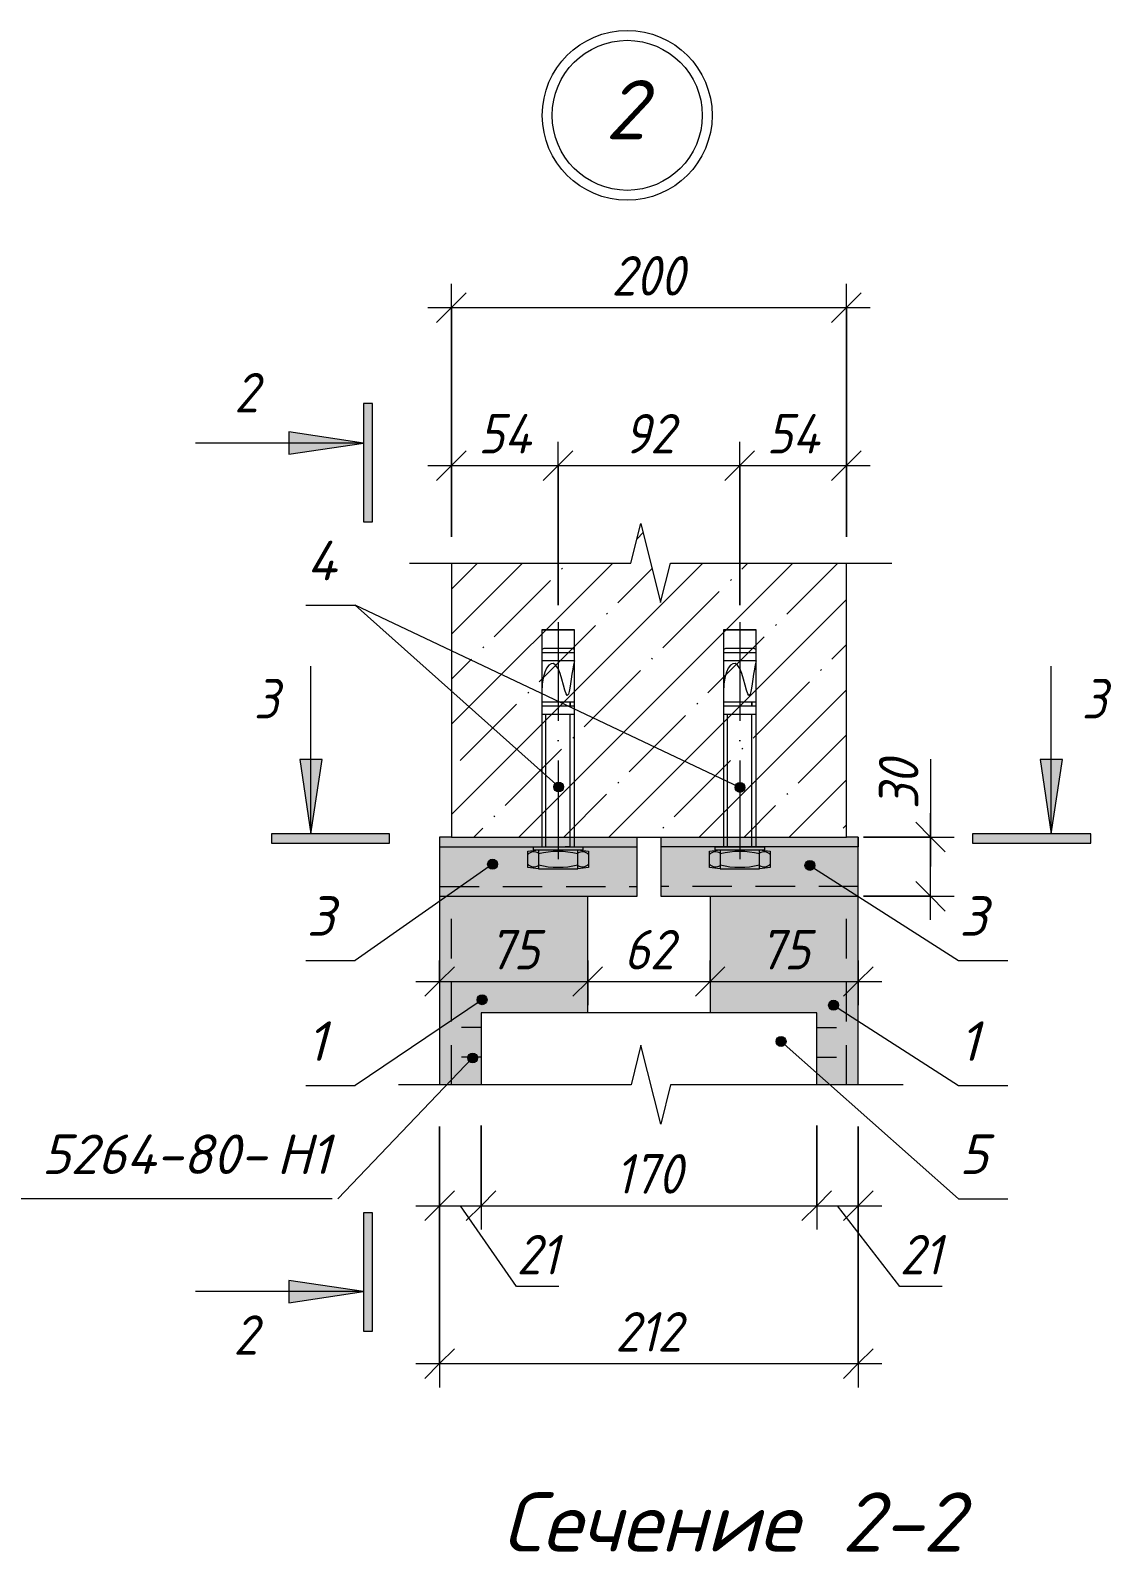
# Model space of a CAD drawing. Header units: millimetres. Extents: x -508 to 38670, y -99 to 8560.
# Drawn here: x 16569 to 17116, y 3979 to 4749 of the extents above; entities that cross this region are included whole.
import ezdxf

# ---------------------------------------------------------------- set-up
doc = ezdxf.new("R2010")
doc.units = ezdxf.units.MM
for name, pattern in [('200_ШТРИХ_ш1п0_6_', [32, 20, -12]), ('50_200_ШТРИХ_1Т_ш5_п1_п1_', [70, 50, -10, 0, -10]), ('IMPORT-Невидимая', [39.122222, 28.222222, -10.9])]:
    doc.linetypes.add(name, pattern=pattern)
for name, color, linetype, lineweight in [('A-ANNO-DIMS', 7, 'Continuous', 9), ('A-ANNO-DIMS-10', 7, 'Continuous', 9), ('A-ANNO-NOTE', 7, 'Continuous', 9), ('A-DETL', 7, 'Continuous', 9), ('A-DETL-1', 7, 'Continuous', 5), ('A-DETL-2', 7, '200_ШТРИХ_ш1п0_6_', 5), ('A-DETL-3', 7, 'Continuous', 20), ('A-DETL-4', 7, '50_200_ШТРИХ_1Т_ш5_п1_п1_', 5), ('A-DETL-5', 7, 'IMPORT-Невидимая', 5), ('A-DETL-GENF', 7, 'Continuous', 9), ('A-DETL-GENF-1', 7, 'Continuous', 5), ('G-ANNO-TEXT', 7, 'Continuous', 9)]:
    doc.layers.add(name, color=color, linetype=linetype, lineweight=lineweight)
doc.layers.add('A-DETL-GENF-2', color=7, linetype='Continuous', lineweight=9, true_color=0xffffff)
doc.styles.add('ISOCPEUR_B_I', font='', dxfattribs={"height": 30})
doc.styles.add('ISOCPEUR_I_2', font='isocpeui.ttf', dxfattribs={"width": 0.9, "height": 20})
doc.styles.add('ISOCPEUR_I_4', font='isocpeui.ttf', dxfattribs={"height": 20})
doc.styles.get('ISOCPEUR_B_I').set_extended_font_data('ISOCPEUR', italic=True, bold=True)
doc.dimstyles.new('ISO-2_0_0_9К_СРЕДНИЙ_1', dxfattribs={"dimscale": 304.8, "dimtxt": 19.919624, "dimasz": 0.049213, "dimexe": 0.03937, "dimexo": 0, "dimgap": 0, "dimtad": 1, "dimdec": 0, "dimzin": 0, "dimdsep": 46, "dimtxsty": 'ISOCPEUR_I_2', "dimblk1": 'OBLIQUE', "dimblk2": 'OBLIQUE', "dimsah": 1, "dimcen": 0.09, "dimdle": 0.03937, "dimazin": 0, "dimtfac": 1, "dimtdec": 4, "dimtix": 1, "dimtmove": 0, "dimatfit": 3, "dimfxl": 1, "dimtvp": 1, "dimtolj": 1, "dimtzin": 0, "dimarcsym": 2})
doc.dimstyles.new('ISO-2_0_0_9К_СРЕДНИЙ_2', dxfattribs={"dimscale": 304.8, "dimtxt": 19.919624, "dimasz": 0.049213, "dimexe": 0.03937, "dimexo": 0, "dimgap": 0, "dimtad": 1, "dimdec": 0, "dimzin": 0, "dimdsep": 46, "dimtxsty": 'ISOCPEUR_I_2', "dimblk1": 'OBLIQUE', "dimblk2": 'OBLIQUE', "dimsah": 1, "dimcen": 0.09, "dimdle": 0.03937, "dimazin": 0, "dimtfac": 1, "dimtdec": 4, "dimtix": 1, "dimtmove": 1, "dimatfit": 3, "dimfxl": 1, "dimtvp": 1, "dimtolj": 1, "dimtzin": 0, "dimarcsym": 2})

# ---------------------------------------------------------------- blocks, each defined once
blk = doc.blocks.new('DET_Линия разрыва - Линия разрыва-25057212-АР1_Фахверк из 2-х уголков Ф-11_1_ Ф-18_1_ Ф-19_1_ Ф-20_1_Узлы 2 эт_')
at = {"layer": 'A-DETL-GENF'}
for p, q in [((-5, 20), (-10, 0)), ((5, -20), (-5, 20)), ((-10, 0), (-127.72, 0)), ((10, 0), (5, -20)), ((127.72, 0), (10, 0))]:
    blk.add_line(p, q, dxfattribs=at)
blk = doc.blocks.new('DET_Линия разрыва - Линия разрыва-25057213-АР1_Фахверк из 2-х уголков Ф-11_1_ Ф-18_1_ Ф-19_1_ Ф-20_1_Узлы 2 эт_')
at = {"layer": 'A-DETL-GENF'}
for p, q in [((-5, 20), (-10, 0)), ((5, -20), (-5, 20)), ((-10, 0), (-122.1, 0)), ((10, 0), (5, -20)), ((122.1, 0), (10, 0))]:
    blk.add_line(p, q, dxfattribs=at)
blk = doc.blocks.new('DIMBLOCK248-АР1_Фахверк из 2-х уголков Ф-11_1_ Ф-18_1_ Ф-19_1_ Ф-20_1_Узлы 2 эт_')
at = {"layer": 'A-ANNO-DIMS-10'}
for p, q in [((16781.84, 4492.9), (16781.84, 4541.02)), ((16835.84, 4458.33), (16835.84, 4541.02)), ((16769.84, 4529.02), (16835.84, 4529.02)), ((16781.84, 4529.02), (16781.84, 4492.9)), ((16835.84, 4529.02), (16835.84, 4458.33))]:
    blk.add_line(p, q, dxfattribs=at)
at = {"layer": 'A-ANNO-DIMS-10', "lineweight": 20}
for p, q in [((16781.84, 4529.02), (16789.34, 4536.52)), ((16835.84, 4529.02), (16843.34, 4536.52)), ((16781.84, 4529.02), (16774.34, 4521.52)), ((16835.84, 4529.02), (16828.34, 4521.52))]:
    blk.add_line(p, q, dxfattribs=at)
at = {"layer": 'A-ANNO-DIMS-10', "color": 0, "insert": (16795.43, 4555.15), "char_height": 20, "width": 32.1779, "attachment_point": 1, "line_spacing_factor": 1.149209, "style": 'ISOCPEUR_I_2'}
blk.add_mtext('54', dxfattribs=at)
blk = doc.blocks.new('_Oblique')
at = {"color": 0, "linetype": 'ByBlock', "lineweight": -2}
blk.add_line((-0.5, -0.5), (0.5, 0.5), dxfattribs=at)
blk = doc.blocks.new('DIMBLOCK249-АР1_Фахверк из 2-х уголков Ф-11_1_ Ф-18_1_ Ф-19_1_ Ф-20_1_Узлы 2 эт_')
at = {"layer": 'A-ANNO-DIMS-10'}
for p, q in [((16835.84, 4458.33), (16835.84, 4541.02)), ((16927.84, 4458.33), (16927.84, 4541.02)), ((16835.84, 4529.02), (16927.84, 4529.02)), ((16835.84, 4529.02), (16835.84, 4458.33)), ((16927.84, 4529.02), (16927.84, 4458.33))]:
    blk.add_line(p, q, dxfattribs=at)
at = {"layer": 'A-ANNO-DIMS-10', "lineweight": 20}
for p, q in [((16835.84, 4529.02), (16843.34, 4536.52)), ((16927.84, 4529.02), (16935.34, 4536.52)), ((16835.84, 4529.02), (16828.34, 4521.52)), ((16927.84, 4529.02), (16920.34, 4521.52))]:
    blk.add_line(p, q, dxfattribs=at)
at = {"layer": 'A-ANNO-DIMS-10', "color": 0, "insert": (16869.19, 4555.15), "char_height": 20, "width": 30.3391, "attachment_point": 1, "line_spacing_factor": 1.149209, "style": 'ISOCPEUR_I_2'}
blk.add_mtext('92', dxfattribs=at)
blk = doc.blocks.new('DIMBLOCK250-АР1_Фахверк из 2-х уголков Ф-11_1_ Ф-18_1_ Ф-19_1_ Ф-20_1_Узлы 2 эт_')
at = {"layer": 'A-ANNO-DIMS-10'}
for p, q in [((16927.84, 4458.33), (16927.84, 4541.02)), ((16981.84, 4492.9), (16981.84, 4541.02)), ((16927.84, 4529.02), (16993.84, 4529.02)), ((16927.84, 4529.02), (16927.84, 4458.33)), ((16981.84, 4529.02), (16981.84, 4492.9))]:
    blk.add_line(p, q, dxfattribs=at)
at = {"layer": 'A-ANNO-DIMS-10', "lineweight": 20}
for p, q in [((16927.84, 4529.02), (16935.34, 4536.52)), ((16981.84, 4529.02), (16989.34, 4536.52)), ((16927.84, 4529.02), (16920.34, 4521.52)), ((16981.84, 4529.02), (16974.34, 4521.52))]:
    blk.add_line(p, q, dxfattribs=at)
at = {"layer": 'A-ANNO-DIMS-10', "color": 0, "insert": (16941.43, 4555.15), "char_height": 20, "width": 32.1779, "attachment_point": 1, "line_spacing_factor": 1.149209, "style": 'ISOCPEUR_I_2'}
blk.add_mtext('54', dxfattribs=at)
blk = doc.blocks.new('DIMBLOCK251-АР1_Фахверк из 2-х уголков Ф-11_1_ Ф-18_1_ Ф-19_1_ Ф-20_1_Узлы 2 эт_')
at = {"layer": 'A-ANNO-DIMS-10'}
for p, q in [((16850.84, 4278.34), (16850.84, 4255.73)), ((16850.84, 4267.73), (16850.84, 4278.34)), ((16912.84, 4278.34), (16912.84, 4255.73)), ((16912.84, 4267.73), (16912.84, 4278.34)), ((16838.84, 4267.73), (16924.84, 4267.73))]:
    blk.add_line(p, q, dxfattribs=at)
at = {"layer": 'A-ANNO-DIMS-10', "lineweight": 20}
for p, q in [((16850.84, 4267.73), (16858.34, 4275.23)), ((16912.84, 4267.73), (16920.34, 4275.23)), ((16850.84, 4267.73), (16843.34, 4260.23)), ((16912.84, 4267.73), (16905.34, 4260.23))]:
    blk.add_line(p, q, dxfattribs=at)
at = {"layer": 'A-ANNO-DIMS-10', "color": 0, "insert": (16869.19, 4293.86), "char_height": 20, "width": 30.3391, "attachment_point": 1, "line_spacing_factor": 1.149209, "style": 'ISOCPEUR_I_2'}
blk.add_mtext('62', dxfattribs=at)
blk = doc.blocks.new('DIMBLOCK252-АР1_Фахверк из 2-х уголков Ф-11_1_ Ф-18_1_ Ф-19_1_ Ф-20_1_Узлы 2 эт_')
at = {"layer": 'A-ANNO-DIMS-10'}
for p, q in [((16775.84, 4278.34), (16775.84, 4255.73)), ((16775.84, 4267.73), (16775.84, 4278.34)), ((16850.84, 4278.34), (16850.84, 4255.73)), ((16850.84, 4267.73), (16850.84, 4278.34)), ((16763.84, 4267.73), (16862.84, 4267.73))]:
    blk.add_line(p, q, dxfattribs=at)
at = {"layer": 'A-ANNO-DIMS-10', "lineweight": 20}
for p, q in [((16775.84, 4267.73), (16783.34, 4275.23)), ((16850.84, 4267.73), (16858.34, 4275.23)), ((16775.84, 4267.73), (16768.34, 4260.23)), ((16850.84, 4267.73), (16843.34, 4260.23))]:
    blk.add_line(p, q, dxfattribs=at)
at = {"layer": 'A-ANNO-DIMS-10', "color": 0, "insert": (16800.69, 4293.86), "char_height": 20, "width": 30.3391, "attachment_point": 1, "line_spacing_factor": 1.149209, "style": 'ISOCPEUR_I_2'}
blk.add_mtext('75', dxfattribs=at)
blk = doc.blocks.new('DIMBLOCK253-АР1_Фахверк из 2-х уголков Ф-11_1_ Ф-18_1_ Ф-19_1_ Ф-20_1_Узлы 2 эт_')
at = {"layer": 'A-ANNO-DIMS-10'}
for p, q in [((16912.84, 4278.34), (16912.84, 4255.73)), ((16912.84, 4267.73), (16912.84, 4278.34)), ((16987.84, 4278.34), (16987.84, 4255.73)), ((16987.84, 4267.73), (16987.84, 4278.34)), ((16900.84, 4267.73), (16999.84, 4267.73))]:
    blk.add_line(p, q, dxfattribs=at)
at = {"layer": 'A-ANNO-DIMS-10', "lineweight": 20}
for p, q in [((16912.84, 4267.73), (16920.34, 4275.23)), ((16987.84, 4267.73), (16995.34, 4275.23)), ((16912.84, 4267.73), (16905.34, 4260.23)), ((16987.84, 4267.73), (16980.34, 4260.23))]:
    blk.add_line(p, q, dxfattribs=at)
at = {"layer": 'A-ANNO-DIMS-10', "color": 0, "insert": (16937.69, 4293.86), "char_height": 20, "width": 30.3391, "attachment_point": 1, "line_spacing_factor": 1.149209, "style": 'ISOCPEUR_I_2'}
blk.add_mtext('75', dxfattribs=at)
blk = doc.blocks.new('DIMBLOCK254-АР1_Фахверк из 2-х уголков Ф-11_1_ Ф-18_1_ Ф-19_1_ Ф-20_1_Узлы 2 эт_')
at = {"layer": 'A-ANNO-DIMS-10'}
for p, q in [((16775.84, 4194.31), (16775.84, 4062.19)), ((16775.84, 4074.19), (16775.84, 4194.31)), ((16987.84, 4194.31), (16987.84, 4062.19)), ((16987.84, 4074.19), (16987.84, 4194.31)), ((16763.84, 4074.19), (16999.84, 4074.19))]:
    blk.add_line(p, q, dxfattribs=at)
at = {"layer": 'A-ANNO-DIMS-10', "lineweight": 20}
for p, q in [((16775.84, 4074.19), (16783.34, 4081.69)), ((16987.84, 4074.19), (16995.34, 4081.69)), ((16775.84, 4074.19), (16768.34, 4066.69)), ((16987.84, 4074.19), (16980.34, 4066.69))]:
    blk.add_line(p, q, dxfattribs=at)
at = {"layer": 'A-ANNO-DIMS-10', "color": 0, "insert": (16864.79, 4100.32), "char_height": 20, "width": 40.9118, "attachment_point": 1, "line_spacing_factor": 1.149209, "style": 'ISOCPEUR_I_2'}
blk.add_mtext('212', dxfattribs=at)
blk = doc.blocks.new('DIMBLOCK255-АР1_Фахверк из 2-х уголков Ф-11_1_ Ф-18_1_ Ф-19_1_ Ф-20_1_Узлы 2 эт_')
at = {"layer": 'A-ANNO-DIMS-10'}
for p, q in [((17024.42, 4380.29), (17024.42, 4355)), ((17024.42, 4355), (17024.42, 4325.91)), ((17024.42, 4298.91), (17024.42, 4352.91)), ((16990.44, 4340.91), (17036.42, 4340.91)), ((17024.42, 4340.91), (16990.44, 4340.91)), ((16990.44, 4310.91), (17036.42, 4310.91)), ((17024.42, 4310.91), (16990.44, 4310.91))]:
    blk.add_line(p, q, dxfattribs=at)
at = {"layer": 'A-ANNO-DIMS-10', "lineweight": 20}
for p, q in [((17024.42, 4340.91), (17016.92, 4348.41)), ((17024.42, 4340.91), (17031.92, 4333.41)), ((17024.42, 4310.91), (17016.92, 4318.41)), ((17024.42, 4310.91), (17031.92, 4303.41))]:
    blk.add_line(p, q, dxfattribs=at)
at = {"layer": 'A-ANNO-DIMS-10', "color": 0, "insert": (16998.29, 4355), "char_height": 20, "width": 30.3391, "attachment_point": 1, "rotation": 90, "line_spacing_factor": 1.149209, "style": 'ISOCPEUR_I_2'}
blk.add_mtext('30', dxfattribs=at)
blk = doc.blocks.new('_AT__Текстовая выноска1 - _AT__Текстовая выноска-30601245-АР1_Фахверк из 2-х уголков Ф-11_1_ Ф-18_1_ Ф-19_1_ Ф-20_1_Узлы 2 эт_')
at = {"layer": 'A-ANNO-NOTE'}
blk.add_line((0, 0), (2.5, 0), dxfattribs=at)
blk = doc.blocks.new('DIMBLOCK256-АР1_Фахверк из 2-х уголков Ф-11_1_ Ф-18_1_ Ф-19_1_ Ф-20_1_Узлы 2 эт_')
at = {"layer": 'A-ANNO-DIMS-10'}
for p, q in [((16781.84, 4510.87), (16781.84, 4621.02)), ((16981.84, 4510.87), (16981.84, 4621.02)), ((16769.84, 4609.02), (16993.84, 4609.02)), ((16781.84, 4609.02), (16781.84, 4510.87)), ((16981.84, 4609.02), (16981.84, 4510.87))]:
    blk.add_line(p, q, dxfattribs=at)
at = {"layer": 'A-ANNO-DIMS-10', "lineweight": 20}
for p, q in [((16781.84, 4609.02), (16789.34, 4616.52)), ((16981.84, 4609.02), (16989.34, 4616.52)), ((16781.84, 4609.02), (16774.34, 4601.52)), ((16981.84, 4609.02), (16974.34, 4601.52))]:
    blk.add_line(p, q, dxfattribs=at)
at = {"layer": 'A-ANNO-DIMS-10', "color": 0, "insert": (16862.87, 4635.15), "char_height": 20, "width": 45.5087, "attachment_point": 1, "line_spacing_factor": 1.149209, "style": 'ISOCPEUR_I_2'}
blk.add_mtext('200', dxfattribs=at)
blk = doc.blocks.new('_AT__Текстовая выноска 2_0 - _AT__Текстовая выноска 2_0-30620700-АР1_Фахверк из 2-х уголков Ф-11_1_ Ф-18_1_ Ф-19_1_ Ф-20_1_Узлы 2 эт_')
at = {"layer": 'A-ANNO-NOTE'}
blk.add_line((0, 0), (23, 0), dxfattribs=at)
blk = doc.blocks.new('DIMBLOCK257-АР1_Фахверк из 2-х уголков Ф-11_1_ Ф-18_1_ Ф-19_1_ Ф-20_1_Узлы 2 эт_')
at = {"layer": 'A-ANNO-DIMS-10'}
for p, q in [((16775.84, 4194.31), (16775.84, 4142.19)), ((16775.84, 4154.19), (16775.84, 4194.31)), ((16796.84, 4194.89), (16796.84, 4142.19)), ((16796.84, 4154.19), (16796.84, 4194.89)), ((16763.84, 4154.19), (16796.84, 4154.19)), ((16814.82, 4113.26), (16786.34, 4154.19)), ((16836.27, 4113.26), (16814.82, 4113.26))]:
    blk.add_line(p, q, dxfattribs=at)
at = {"layer": 'A-ANNO-DIMS-10', "lineweight": 20}
for p, q in [((16775.84, 4154.19), (16783.34, 4161.69)), ((16796.84, 4154.19), (16804.34, 4161.69)), ((16775.84, 4154.19), (16768.34, 4146.69)), ((16796.84, 4154.19), (16789.34, 4146.69))]:
    blk.add_line(p, q, dxfattribs=at)
at = {"layer": 'A-ANNO-DIMS-10', "color": 0, "insert": (16814.82, 4139.39), "char_height": 20, "width": 25.7423, "attachment_point": 1, "line_spacing_factor": 1.149209, "style": 'ISOCPEUR_I_2'}
blk.add_mtext('21', dxfattribs=at)
blk = doc.blocks.new('DIMBLOCK258-АР1_Фахверк из 2-х уголков Ф-11_1_ Ф-18_1_ Ф-19_1_ Ф-20_1_Узлы 2 эт_')
at = {"layer": 'A-ANNO-DIMS-10'}
for p, q in [((16796.84, 4194.89), (16796.84, 4142.19)), ((16796.84, 4154.19), (16796.84, 4194.89)), ((16966.84, 4194.89), (16966.84, 4142.19)), ((16966.84, 4154.19), (16966.84, 4194.89)), ((16796.84, 4154.19), (16966.84, 4154.19))]:
    blk.add_line(p, q, dxfattribs=at)
at = {"layer": 'A-ANNO-DIMS-10', "lineweight": 20}
for p, q in [((16796.84, 4154.19), (16804.34, 4161.69)), ((16966.84, 4154.19), (16974.34, 4161.69)), ((16796.84, 4154.19), (16789.34, 4146.69)), ((16966.84, 4154.19), (16959.34, 4146.69))]:
    blk.add_line(p, q, dxfattribs=at)
at = {"layer": 'A-ANNO-DIMS-10', "color": 0, "insert": (16864.79, 4180.32), "char_height": 20, "width": 40.9118, "attachment_point": 1, "line_spacing_factor": 1.149209, "style": 'ISOCPEUR_I_2'}
blk.add_mtext('170', dxfattribs=at)
blk = doc.blocks.new('DIMBLOCK259-АР1_Фахверк из 2-х уголков Ф-11_1_ Ф-18_1_ Ф-19_1_ Ф-20_1_Узлы 2 эт_')
at = {"layer": 'A-ANNO-DIMS-10'}
for p, q in [((16966.84, 4194.89), (16966.84, 4142.19)), ((16966.84, 4154.19), (16966.84, 4194.89)), ((16987.84, 4194.31), (16987.84, 4142.19)), ((16987.84, 4154.19), (16987.84, 4194.31)), ((16966.84, 4154.19), (16999.84, 4154.19)), ((17008.83, 4113.26), (16977.34, 4154.19)), ((17030.28, 4113.26), (17008.83, 4113.26))]:
    blk.add_line(p, q, dxfattribs=at)
at = {"layer": 'A-ANNO-DIMS-10', "lineweight": 20}
for p, q in [((16966.84, 4154.19), (16974.34, 4161.69)), ((16987.84, 4154.19), (16995.34, 4161.69)), ((16966.84, 4154.19), (16959.34, 4146.69)), ((16987.84, 4154.19), (16980.34, 4146.69))]:
    blk.add_line(p, q, dxfattribs=at)
at = {"layer": 'A-ANNO-DIMS-10', "color": 0, "insert": (17008.83, 4139.39), "char_height": 20, "width": 25.7423, "attachment_point": 1, "line_spacing_factor": 1.149209, "style": 'ISOCPEUR_I_2'}
blk.add_mtext('21', dxfattribs=at)

msp = doc.modelspace()

# ---------------------------------------------------------------- hatches: boundary and pattern name
at = {"layer": 'A-ANNO-NOTE'}
h = msp.add_hatch(color=256, dxfattribs=at)
edge = h.paths.add_edge_path(flags=0)
edge.add_arc((16836.13, 4366.27), 2.5, 0, 360)
h = msp.add_hatch(color=256, dxfattribs=at)
edge = h.paths.add_edge_path(flags=0)
edge.add_arc((16927.93, 4366.02), 2.5, 0, 360)
h = msp.add_hatch(color=256, dxfattribs=at)
edge = h.paths.add_edge_path(flags=0)
edge.add_arc((16802.65, 4327.14), 2.5, 0, 360)
h = msp.add_hatch(color=256, dxfattribs=at)
edge = h.paths.add_edge_path(flags=0)
edge.add_arc((16963.35, 4326.52), 2.5, 0, 360)
h = msp.add_hatch(color=256, dxfattribs=at)
edge = h.paths.add_edge_path(flags=0)
edge.add_arc((16797.36, 4258.48), 2.5, 0, 360)
h = msp.add_hatch(color=256, dxfattribs=at)
edge = h.paths.add_edge_path(flags=0)
edge.add_arc((16975.33, 4255.73), 2.5, 0, 360)
h = msp.add_hatch(color=256, dxfattribs=at)
edge = h.paths.add_edge_path(flags=0)
edge.add_arc((16948.74, 4237.36), 2.5, 0, 360)
h = msp.add_hatch(color=256, dxfattribs=at)
edge = h.paths.add_edge_path(flags=0)
edge.add_arc((16792.55, 4229.01), 2.5, 0, 360)
at = {"layer": 'A-DETL-GENF'}
for points in [[(16741.91, 4500.59), (16741.91, 4560.46), (16737.23, 4560.46), (16737.23, 4500.59)], [(16699.51, 4534.81), (16737.23, 4540.46), (16699.51, 4546.12), (16699.51, 4540.46)], [(16710.65, 4342.51), (16716.31, 4380.23), (16705, 4380.23)], [(17085.52, 4342.51), (17091.18, 4380.23), (17079.86, 4380.23)], [(16750.53, 4337.83), (16750.53, 4342.51), (16690.65, 4342.51), (16690.65, 4337.83), (16710.65, 4337.83)], [(17105.52, 4337.83), (17105.52, 4342.51), (17045.64, 4342.51), (17045.64, 4337.83), (17085.52, 4337.83)], [(16741.91, 4090.69), (16741.91, 4150.57), (16737.23, 4150.57), (16737.23, 4090.69)], [(16699.51, 4105.03), (16737.23, 4110.69), (16699.51, 4116.35), (16699.51, 4110.69)]]:
    msp.add_hatch(color=256, dxfattribs=at).paths.add_polyline_path(points, flags=0)
at = {"layer": 'A-DETL-GENF-1'}
h = msp.add_hatch(dxfattribs=at)
h.set_pattern_fill('FP_14', color=256, style=0, pattern_type=2)
h.set_pattern_definition([(45, (10923.997, 0), (-22.80985, 22.80985), []), (45, (10946.807, 0), (-22.80985, 22.80985), [40.323, -8.065, 0.671, -7.394])])
h.paths.add_polyline_path([(16892.75, 4340.91), (16981.84, 4340.91), (16981.84, 4479.66), (16892.75, 4479.66), (16887.75, 4459.66), (16877.75, 4499.66), (16872.75, 4479.66), (16781.84, 4479.66), (16781.84, 4340.91), (16887.84, 4340.91)], flags=0)
at = {"layer": 'A-DETL-GENF-2'}
for points in [[(16875.84, 4310.91), (16875.84, 4340.91), (16775.84, 4340.91), (16775.84, 4310.91), (16850.84, 4310.91)], [(16887.84, 4310.91), (16987.84, 4310.91), (16987.84, 4340.91), (16887.84, 4340.91)], [(16796.84, 4215.41), (16796.84, 4251.91), (16850.84, 4251.91), (16850.84, 4310.91), (16775.84, 4310.91), (16775.84, 4215.41)], [(16987.84, 4215.41), (16987.84, 4310.91), (16912.84, 4310.91), (16912.84, 4251.91), (16966.84, 4251.91), (16966.84, 4215.41)]]:
    msp.add_hatch(color=256, dxfattribs=at).paths.add_polyline_path(points, flags=0)

# ---------------------------------------------------------------- linework, layer by layer
at = {"layer": 'A-ANNO-NOTE'}
for p, q in [((16927.93, 4366.02), (16733.1, 4458.38)), ((16836.13, 4366.27), (16733.1, 4458.38)), ((16802.65, 4327.14), (16733.1, 4278.37)), ((16963.35, 4326.52), (17038.57, 4278.37)), ((16797.36, 4258.48), (16733.1, 4215.02)), ((16975.33, 4255.73), (17038.57, 4215.02)), ((16948.74, 4237.36), (17038.57, 4157.73)), ((16792.55, 4229.01), (16724.34, 4157.73))]:
    msp.add_line(p, q, dxfattribs=at)
for centre in [(16836.13, 4366.27), (16927.93, 4366.02), (16802.65, 4327.14), (16963.35, 4326.52), (16797.36, 4258.48), (16975.33, 4255.73), (16948.74, 4237.36), (16792.55, 4229.01)]:
    msp.add_circle(centre, 2.5, dxfattribs=at)
at = {"layer": 'A-DETL'}
for p, q in [((16781.84, 4340.91), (16775.84, 4340.91)), ((16775.84, 4340.91), (16775.84, 4310.91)), ((16875.84, 4310.91), (16875.84, 4340.91)), ((16887.84, 4340.91), (16887.84, 4310.91)), ((16987.84, 4340.91), (16981.84, 4340.91)), ((16987.84, 4310.91), (16987.84, 4340.91)), ((16775.84, 4335.91), (16875.84, 4335.91)), ((16987.84, 4335.91), (16887.84, 4335.91)), ((16775.84, 4310.91), (16775.84, 4215.41)), ((16775.84, 4310.91), (16875.84, 4310.91)), ((16850.84, 4251.91), (16850.84, 4310.91)), ((16887.84, 4310.91), (16987.84, 4310.91)), ((16912.84, 4310.91), (16912.84, 4251.91)), ((16987.84, 4215.41), (16987.84, 4310.91)), ((16966.84, 4251.91), (16796.84, 4251.91)), ((16796.84, 4251.91), (16796.84, 4215.41)), ((16966.84, 4215.41), (16966.84, 4251.91))]:
    msp.add_line(p, q, dxfattribs=at)
at = {"layer": 'A-DETL-1'}
for p, q in [((16737.23, 4560.46), (16737.23, 4540.46)), ((16741.91, 4560.46), (16737.23, 4560.46)), ((16741.91, 4500.59), (16741.91, 4560.46)), ((16699.51, 4546.12), (16699.51, 4534.81)), ((16737.23, 4540.46), (16699.51, 4546.12)), ((16737.23, 4540.46), (16652.23, 4540.46)), ((16699.51, 4534.81), (16737.23, 4540.46)), ((16737.23, 4540.46), (16737.23, 4500.59)), ((16737.23, 4500.59), (16741.91, 4500.59)), ((16827.57, 4445.91), (16844.1, 4445.91)), ((16844.1, 4445.91), (16827.57, 4445.91)), ((16827.57, 4445.91), (16827.57, 4335.91)), ((16844.1, 4335.91), (16844.1, 4445.91)), ((16919.57, 4445.91), (16936.1, 4445.91)), ((16936.1, 4445.91), (16919.57, 4445.91)), ((16919.57, 4445.91), (16919.57, 4335.91)), ((16936.1, 4335.91), (16936.1, 4445.91)), ((16844.1, 4434.26), (16827.57, 4434.26)), ((16844.1, 4430.13), (16827.57, 4430.13)), ((16843.13, 4436.33), (16828.54, 4436.33)), ((16936.1, 4434.26), (16919.57, 4434.26)), ((16936.1, 4430.13), (16919.57, 4430.13)), ((16935.13, 4436.33), (16920.54, 4436.33)), ((16710.65, 4342.51), (16710.65, 4427.51)), ((17085.52, 4342.51), (17085.52, 4427.51)), ((16844.1, 4409.17), (16827.57, 4409.17)), ((16844.1, 4407.1), (16827.57, 4407.1)), ((16841.95, 4407.1), (16841.95, 4409.17)), ((16842.04, 4407.1), (16842.04, 4409.17)), ((16936.1, 4409.17), (16919.57, 4409.17)), ((16936.1, 4407.1), (16919.57, 4407.1)), ((16933.95, 4407.1), (16933.95, 4409.17)), ((16934.04, 4407.1), (16934.04, 4409.17)), ((16844.1, 4402.97), (16827.57, 4402.97)), ((16829.68, 4335.91), (16829.68, 4402.97)), ((16841.99, 4335.91), (16841.99, 4402.97)), ((16936.1, 4402.97), (16919.57, 4402.97)), ((16921.68, 4335.91), (16921.68, 4402.97)), ((16933.99, 4335.91), (16933.99, 4402.97)), ((16705, 4380.23), (16710.65, 4342.51)), ((16716.31, 4380.23), (16705, 4380.23)), ((16710.65, 4342.51), (16716.31, 4380.23)), ((17091.18, 4380.23), (17079.86, 4380.23)), ((17079.86, 4380.23), (17085.52, 4342.51)), ((17085.52, 4342.51), (17091.18, 4380.23)), ((16690.65, 4342.51), (16690.65, 4337.83)), ((16710.65, 4342.51), (16690.65, 4342.51)), ((16690.65, 4337.83), (16750.53, 4337.83)), ((16750.53, 4342.51), (16710.65, 4342.51)), ((16750.53, 4337.83), (16750.53, 4342.51)), ((17085.52, 4342.51), (17045.64, 4342.51)), ((17045.64, 4342.51), (17045.64, 4337.83)), ((17045.64, 4337.83), (17105.52, 4337.83)), ((17105.52, 4342.51), (17085.52, 4342.51)), ((17105.52, 4337.83), (17105.52, 4342.51)), ((16820.43, 4333.71), (16825.92, 4334.48)), ((16820.43, 4325.51), (16820.43, 4333.71)), ((16823.16, 4335.91), (16823.16, 4334.48)), ((16823.16, 4335.91), (16848.51, 4335.91)), ((16823.16, 4334.48), (16848.51, 4334.48)), ((16825.92, 4334.48), (16825.92, 4324.73)), ((16825.92, 4334.48), (16845.76, 4334.48)), ((16841.38, 4335.91), (16839.34, 4335.91)), ((16845.76, 4324.73), (16845.76, 4334.48)), ((16845.76, 4334.48), (16851.24, 4333.71)), ((16848.51, 4334.48), (16848.51, 4335.91)), ((16851.24, 4333.71), (16851.24, 4325.51)), ((16912.43, 4333.71), (16917.92, 4334.48)), ((16912.43, 4325.51), (16912.43, 4333.71)), ((16915.16, 4335.91), (16915.16, 4334.48)), ((16915.16, 4335.91), (16940.51, 4335.91)), ((16915.16, 4334.48), (16940.51, 4334.48)), ((16917.92, 4334.48), (16917.92, 4324.73)), ((16917.92, 4334.48), (16937.76, 4334.48)), ((16933.38, 4335.91), (16931.34, 4335.91)), ((16937.76, 4324.73), (16937.76, 4334.48)), ((16937.76, 4334.48), (16943.24, 4333.71)), ((16940.51, 4334.48), (16940.51, 4335.91)), ((16943.24, 4333.71), (16943.24, 4325.51)), ((16825.92, 4324.74), (16820.43, 4325.51)), ((16825.92, 4324.73), (16845.76, 4324.73)), ((16851.24, 4325.51), (16845.76, 4324.74)), ((16917.92, 4324.74), (16912.43, 4325.51)), ((16917.92, 4324.73), (16937.76, 4324.73)), ((16943.24, 4325.51), (16937.76, 4324.74)), ((16796.84, 4244.41), (16786.84, 4244.41)), ((16966.84, 4244.41), (16976.84, 4244.41)), ((16796.84, 4229.41), (16786.84, 4229.41)), ((16966.84, 4229.41), (16976.84, 4229.41)), ((16741.91, 4150.57), (16737.23, 4150.57)), ((16737.23, 4150.57), (16737.23, 4110.69)), ((16741.91, 4090.69), (16741.91, 4150.57)), ((16737.23, 4110.69), (16699.51, 4116.35)), ((16699.51, 4116.35), (16699.51, 4105.03)), ((16737.23, 4110.69), (16652.23, 4110.69)), ((16699.51, 4105.03), (16737.23, 4110.69)), ((16737.23, 4110.69), (16737.23, 4090.69)), ((16737.23, 4090.69), (16741.91, 4090.69))]:
    msp.add_line(p, q, dxfattribs=at)
for radius in [43, 38]:
    msp.add_circle((16870.84, 4706.41), radius, dxfattribs=at)
for centre, radius, start, end in [((16828.75, 4434.97), 1.38, 98.72345, 149.10051), ((16842.92, 4434.97), 1.38, 30.89949, 81.27655), ((16920.75, 4434.97), 1.38, 98.72345, 149.10051), ((16934.92, 4434.97), 1.38, 30.89949, 81.27655), ((16823.56, 4329.17), 4.23, 56.08031, 137.7236), ((16835.84, 4290.75), 42.85, 76.6145, 103.3855), ((16848.11, 4329.17), 4.23, 42.2764, 123.91969), ((16915.56, 4329.17), 4.23, 56.08031, 137.7236), ((16927.84, 4290.75), 42.85, 76.6145, 103.3855), ((16940.11, 4329.17), 4.23, 42.2764, 123.91969), ((16823.56, 4330.03), 4.23, 222.2764, 303.91969), ((16835.84, 4368.45), 42.85, 256.6145, 283.3855), ((16848.11, 4330.03), 4.23, 236.08031, 317.7236), ((16915.56, 4330.03), 4.23, 222.2764, 303.91969), ((16927.84, 4368.45), 42.85, 256.6145, 283.3855), ((16940.11, 4330.03), 4.23, 236.08031, 317.7236)]:
    msp.add_arc(centre, radius, start, end, dxfattribs=at)
for points in [[(16844.1, 4430.13), (16842.92, 4425.41), (16840.46, 4399.96), (16836.7, 4437.43), (16827.57, 4425.44), (16827.57, 4414.44)], [(16936.1, 4430.13), (16934.92, 4425.41), (16932.46, 4399.96), (16928.7, 4437.43), (16919.57, 4425.44), (16919.57, 4414.44)]]:
    msp.add_open_spline(points, degree=3, knots=[3.947128, 3.947128, 3.947128, 3.947128, 10.095996, 20.129437, 28.583816, 28.583816, 28.583816, 28.583816], dxfattribs=at)
at = {"layer": 'A-DETL-2'}
for p, q in [((16775.84, 4315.91), (16875.84, 4315.91)), ((16987.84, 4315.91), (16887.84, 4315.91)), ((16781.84, 4215.41), (16781.84, 4310.91)), ((16981.84, 4215.41), (16981.84, 4310.91))]:
    msp.add_line(p, q, dxfattribs=at)
at = {"layer": 'A-DETL-3'}
for p, q in [((16781.84, 4479.66), (16781.84, 4340.91)), ((16981.84, 4340.91), (16981.84, 4479.66)), ((16781.84, 4340.91), (16981.84, 4340.91))]:
    msp.add_line(p, q, dxfattribs=at)
at = {"layer": 'A-DETL-4'}
for p, q in [((16835.84, 4449.73), (16835.84, 4319.73)), ((16927.84, 4449.73), (16927.84, 4319.73))]:
    msp.add_line(p, q, dxfattribs=at)
at = {"layer": 'A-DETL-5'}
for p, q in [((16775.84, 4340.91), (16775.84, 4335.91)), ((16987.84, 4340.91), (16987.84, 4335.91))]:
    msp.add_line(p, q, dxfattribs=at)

# ---------------------------------------------------------------- block references
at = {"layer": 'A-ANNO-NOTE', "xscale": 10, "yscale": 10, "zscale": 10}
for p in [(16708.1, 4458.38), (16708.1, 4278.37), (17038.57, 4278.37), (16708.1, 4215.02), (17038.57, 4215.02), (17038.57, 4157.73)]:
    msp.add_blockref('_AT__Текстовая выноска1 - _AT__Текстовая выноска-30601245-АР1_Фахверк из 2-х уголков Ф-11_1_ Ф-18_1_ Ф-19_1_ Ф-20_1_Узлы 2 эт_', p, dxfattribs=at)
at = {"layer": 'A-ANNO-NOTE', "xscale": 10, "yscale": 10, "zscale": 10, "rotation": 180}
msp.add_blockref('_AT__Текстовая выноска 2_0 - _AT__Текстовая выноска 2_0-30620700-АР1_Фахверк из 2-х уголков Ф-11_1_ Ф-18_1_ Ф-19_1_ Ф-20_1_Узлы 2 эт_', (16721.43, 4157.73), dxfattribs=at)
at = {"layer": 'A-DETL-GENF', "rotation": 180}
msp.add_blockref('DET_Линия разрыва - Линия разрыва-25057213-АР1_Фахверк из 2-х уголков Ф-11_1_ Ф-18_1_ Ф-19_1_ Ф-20_1_Узлы 2 эт_', (16882.75, 4479.66), dxfattribs=at)
at = {"layer": 'A-DETL-GENF'}
msp.add_blockref('DET_Линия разрыва - Линия разрыва-25057212-АР1_Фахверк из 2-х уголков Ф-11_1_ Ф-18_1_ Ф-19_1_ Ф-20_1_Узлы 2 эт_', (16882.8, 4215.41), dxfattribs=at)

# ---------------------------------------------------------------- texts
at = {"layer": 'A-ANNO-NOTE', "char_height": 20, "attachment_point": 1, "style": 'ISOCPEUR_I_4'}
for s, insert, width in [('\\fISOCPEUR|b0|i1|c204|p34|;4', (16708.51, 4490.91), 20.8439), ('\\fISOCPEUR|b0|i1|c204|p34|;3', (16708.51, 4310.89), 17.6371), ('\\fISOCPEUR|b0|i1|c204|p34|;3', (17038.98, 4310.89), 17.6371), ('\\fISOCPEUR|b0|i1|c204|p34|;1', (16708.51, 4247.54), 12.827), ('\\fISOCPEUR|b0|i1|c204|p34|;1', (17038.98, 4247.54), 12.827), (' 5264-80-', (16561.62, 4190.26), 159.5358), ('\\fISOCPEUR|b0|i1|c204|p34|;Н', (16693.25, 4190.26), 20.8439), ('\\fISOCPEUR|b0|i1|c204|p34|;1', (16710.45, 4190.26), 12.827), ('\\fISOCPEUR|b0|i1|c204|p34|;5', (17038.98, 4190.26), 17.6371)]:
    msp.add_mtext(s, dxfattribs=dict(at, insert=insert, width=width))
at = {"layer": 'G-ANNO-TEXT', "attachment_point": 1}
for s, insert, char_height, width, style in [('\\fISOCPEUR|b1|i1|c204|p34|;2', (16859.69, 4724.27), 30, 26.4557, 'ISOCPEUR_B_I'), ('\\fISOCPEUR|b0|i1|c204|p34|;\\W.9;2', (16671.85, 4575.95), 20, 15.8734, 'ISOCPEUR_I_2'), ('\\fISOCPEUR|b0|i1|c204|p34|;\\W.9;3', (16681.74, 4420.95), 20, 15.8734, 'ISOCPEUR_I_2'), ('\\fISOCPEUR|b0|i1|c204|p34|;\\W.9;3', (17100.98, 4420.95), 20, 15.8734, 'ISOCPEUR_I_2'), ('\\fISOCPEUR|b0|i1|c204|p34|;\\W.9;2', (16671.44, 4098.68), 20, 15.8734, 'ISOCPEUR_I_2'), ('Сечение', (16807.58, 4009.02), 30, 185.1898, 'ISOCPEUR_B_I'), (' 2-2', (16960.38, 4009.02), 30, 102.616, 'ISOCPEUR_B_I')]:
    msp.add_mtext(s, dxfattribs=dict(at, insert=insert, char_height=char_height, width=width, style=style))

# ---------------------------------------------------------------- dimensions: what is measured, and where the dimension line sits
at = {"layer": 'A-ANNO-DIMS'}
for base, p1, p2, override, picture, middle in [((16981.84, 4609.02), (16781.84, 4510.87), (16981.84, 4510.87), {"dimpost": '<>', "dimfxl": 200}, 'DIMBLOCK256-АР1_Фахверк из 2-х уголков Ф-11_1_ Ф-18_1_ Ф-19_1_ Ф-20_1_Узлы 2 эт_', (16881.84, 4619.02)), ((16835.84, 4529.02), (16781.84, 4492.9), (16835.84, 4458.33), {"dimpost": '<>', "dimfxl": 64.116422}, 'DIMBLOCK248-АР1_Фахверк из 2-х уголков Ф-11_1_ Ф-18_1_ Ф-19_1_ Ф-20_1_Узлы 2 эт_', (16808.84, 4539.02)), ((16927.84, 4529.02), (16835.84, 4458.33), (16927.84, 4458.33), {"dimpost": '<>', "dimfxl": 92}, 'DIMBLOCK249-АР1_Фахверк из 2-х уголков Ф-11_1_ Ф-18_1_ Ф-19_1_ Ф-20_1_Узлы 2 эт_', (16881.84, 4539.02)), ((16981.84, 4529.02), (16927.84, 4458.33), (16981.84, 4492.9), {"dimpost": '<>', "dimfxl": 64.116422}, 'DIMBLOCK250-АР1_Фахверк из 2-х уголков Ф-11_1_ Ф-18_1_ Ф-19_1_ Ф-20_1_Узлы 2 эт_', (16954.84, 4539.02)), ((16850.84, 4267.73), (16775.84, 4278.34), (16850.84, 4278.34), {"dimpost": '<>', "dimfxl": 75}, 'DIMBLOCK252-АР1_Фахверк из 2-х уголков Ф-11_1_ Ф-18_1_ Ф-19_1_ Ф-20_1_Узлы 2 эт_', (16813.34, 4277.86)), ((16912.84, 4267.73), (16850.84, 4278.34), (16912.84, 4278.34), {"dimpost": '<>', "dimfxl": 62}, 'DIMBLOCK251-АР1_Фахверк из 2-х уголков Ф-11_1_ Ф-18_1_ Ф-19_1_ Ф-20_1_Узлы 2 эт_', (16881.84, 4277.73)), ((16987.84, 4267.73), (16912.84, 4278.34), (16987.84, 4278.34), {"dimpost": '<>', "dimfxl": 75}, 'DIMBLOCK253-АР1_Фахверк из 2-х уголков Ф-11_1_ Ф-18_1_ Ф-19_1_ Ф-20_1_Узлы 2 эт_', (16950.34, 4277.86)), ((16987.84, 4074.19), (16775.84, 4194.31), (16987.84, 4194.31), {"dimpost": '<>', "dimfxl": 212}, 'DIMBLOCK254-АР1_Фахверк из 2-х уголков Ф-11_1_ Ф-18_1_ Ф-19_1_ Ф-20_1_Узлы 2 эт_', (16881.84, 4084.19)), ((16966.84, 4154.19), (16796.84, 4194.89), (16966.84, 4194.89), {"dimpost": '<>', "dimfxl": 170}, 'DIMBLOCK258-АР1_Фахверк из 2-х уголков Ф-11_1_ Ф-18_1_ Ф-19_1_ Ф-20_1_Узлы 2 эт_', (16881.84, 4164.32))]:
    dim = msp.add_linear_dim(base=base, p1=p1, p2=p2, dimstyle='ISO-2_0_0_9К_СРЕДНИЙ_1', override=override, dxfattribs=at)
    dim.commit()
    dim.dimension.update_dxf_attribs({"geometry": picture, "text_midpoint": middle})
dim = msp.add_linear_dim(base=(17024.42, 4340.91), p1=(16990.44, 4310.91), p2=(16990.44, 4340.91), angle=90, dimstyle='ISO-2_0_0_9К_СРЕДНИЙ_2', override={"dimpost": '<>', "dimfxl": 30}, dxfattribs=at)
dim.commit()
dim.dimension.update_dxf_attribs({"geometry": 'DIMBLOCK255-АР1_Фахверк из 2-х уголков Ф-11_1_ Ф-18_1_ Ф-19_1_ Ф-20_1_Узлы 2 эт_', "text_midpoint": (17011.63, 4370.17), "dimtype": 160, "text_rotation": 90})
for base, p1, p2, picture, middle in [((16796.84, 4154.19), (16775.84, 4194.31), (16796.84, 4194.89), 'DIMBLOCK257-АР1_Фахверк из 2-х уголков Ф-11_1_ Ф-18_1_ Ф-19_1_ Ф-20_1_Узлы 2 эт_', (16827.69, 4126.06)), ((16987.84, 4154.19), (16966.84, 4194.89), (16987.84, 4194.31), 'DIMBLOCK259-АР1_Фахверк из 2-х уголков Ф-11_1_ Ф-18_1_ Ф-19_1_ Ф-20_1_Узлы 2 эт_', (17021.7, 4126.06))]:
    dim = msp.add_linear_dim(base=base, p1=p1, p2=p2, dimstyle='ISO-2_0_0_9К_СРЕДНИЙ_2', override={"dimpost": '<>', "dimfxl": 21.00782}, dxfattribs=at)
    dim.commit()
    dim.dimension.update_dxf_attribs({"geometry": picture, "text_midpoint": middle, "dimtype": 160})

doc.saveas('drawing.dxf')
